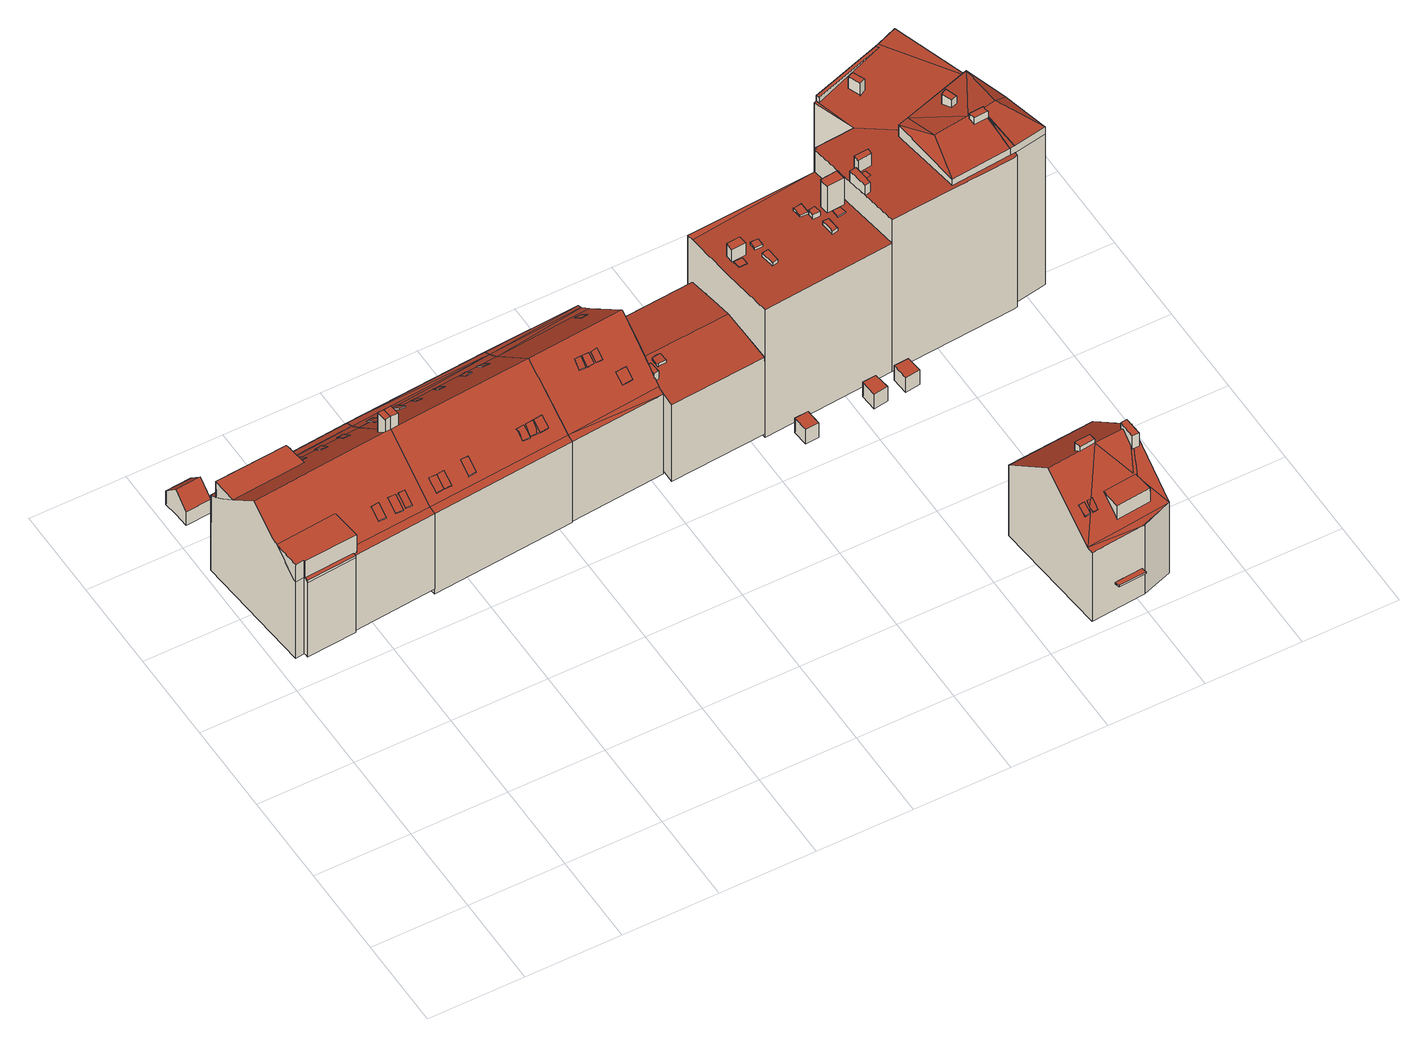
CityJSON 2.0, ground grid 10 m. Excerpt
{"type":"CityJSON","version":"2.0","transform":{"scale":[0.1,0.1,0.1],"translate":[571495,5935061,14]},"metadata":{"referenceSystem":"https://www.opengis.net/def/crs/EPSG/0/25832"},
"CityObjects":{
"building1":{"type":"Building","attributes":{"Grundfläche 2D":"8.113881","Grundhöhe NN":"15.039"},"geometry":[{"type":"Solid","lod":"3","boundaries":[[[[0,1,2,3]],[[4,0,3,5]],[[5,3,2,6,7]],[[4,5,7,8]],[[9,1,0,4,8,10]],[[2,1,9,6]],[[8,7,6,9,10]]]],"semantics":{"surfaces":[{"type":"RoofSurface"},{"type":"WallSurface"},{"type":"GroundSurface"}],"values":[[0,0,1,1,1,1,2]]}}]},
"building2":{"type":"Building","attributes":{"Grundfläche 2D":"200.312810","Grundhöhe NN":"14.675"},"children":["building2-1","building2-2","building2-3","building2-4","building2-5","building2-6","building2-7","building2-8"],"geometry":[{"type":"MultiSurface","lod":"3","boundaries":[[[11,12,13,14,15,16]],[[17,18,19,20]],[[21,22,23,24,25,26,27,28,29,30,31,19]],[[18,21,19]],[[32,33,34,35,31,30,29,28,27,26,25,24,15,14,36]],[[37,38,39,40,41,33,32,36]],[[42,43,41,40,44,45]],[[46,47,48,49,39,38]],[[23,22,21,12,11,16,15,24]],[[21,18,13,12]],[[18,50,14,13]],[[38,51,52,46]],[[52,53,47,46]],[[54,55,48,47,53]],[[49,48,55,56,45,44]],[[39,49,44,40]],[[38,37,36,14,50,18,17,57,58,52,51]],[[53,52,58,59]],[[60,61,54,53,59,62]],[[63,61,60,64]],[[42,63,64,65]],[[43,42,65,66]],[[67,68,20,19,31,35,34,33,41,43,66,69]],[[17,20,68,57]],[[62,59,58,57,68,67,69,66,65,64,60]]],"semantics":{"surfaces":[{"type":"RoofSurface"},{"type":"WallSurface"},{"type":"GroundSurface"}],"values":[0,0,0,0,0,0,0,0,1,1,1,1,1,1,1,1,1,1,1,1,1,1,1,1,2]}}]},
"building2-1":{"type":"BuildingInstallation","parents":["building2"],"geometry":[{"type":"MultiSurface","lod":"3","boundaries":[[[70,71,72,73]],[[74,70,73,75]],[[76,71,70,74,77,28]],[[72,71,76,78]],[[79,75,73,72,78,27]],[[74,75,79,77]]],"semantics":{"surfaces":[{"type":"RoofSurface"},{"type":"WallSurface"}],"values":[0,0,1,1,1,1]}}]},
"building2-2":{"type":"BuildingInstallation","parents":["building2"],"geometry":[{"type":"MultiSurface","lod":"3","boundaries":[[[80,81,82,83]],[[83,82,84,85]],[[80,83,85,86]],[[81,80,86,87]],[[82,81,87,84]]],"semantics":{"surfaces":[{"type":"RoofSurface"},{"type":"WallSurface"}],"values":[0,1,1,1,1]}}]},
"building2-3":{"type":"BuildingInstallation","parents":["building2"],"geometry":[{"type":"MultiSurface","lod":"3","boundaries":[[[88,89,90,91]],[[92,93,89,88,94,95]],[[96,97,92,95]],[[98,99,91,90]],[[96,95,94,88,91,99,30]],[[29,98,90,89,93,92,97,100]]],"semantics":{"surfaces":[{"type":"RoofSurface"},{"type":"WallSurface"}],"values":[0,0,1,1,1,1]}}]},
"building2-4":{"type":"BuildingInstallation","parents":["building2"],"geometry":[{"type":"MultiSurface","lod":"3","boundaries":[[[101,102,103,104]],[[105,102,101,106]],[[104,103,107,108]],[[109,106,101,104,108,26]],[[105,106,109,110]],[[107,103,102,105,110,25]]],"semantics":{"surfaces":[{"type":"RoofSurface"},{"type":"WallSurface"}],"values":[0,0,1,1,1,1]}}]},
"building2-5":{"type":"BuildingInstallation","parents":["building2"],"geometry":[{"type":"MultiSurface","lod":"3","boundaries":[[[111,112,113,114]],[[114,113,35,115]],[[115,116,111,114]],[[112,111,116,34]],[[113,112,34,35]]],"semantics":{"surfaces":[{"type":"RoofSurface"},{"type":"WallSurface"}],"values":[0,1,1,1,1]}}]},
"building2-6":{"type":"BuildingInstallation","parents":["building2"],"geometry":[{"type":"MultiSurface","lod":"3","boundaries":[[[117,118,56,55,119]],[[63,42,45,56,118,117]],[[54,61,119,55]],[[61,63,117,119]]],"semantics":{"surfaces":[{"type":"RoofSurface"},{"type":"WallSurface"}],"values":[0,1,1,1]}}]},
"building2-7":{"type":"BuildingInstallation","parents":["building2"],"geometry":[{"type":"MultiSurface","lod":"3","boundaries":[[[120,121,122,123]],[[123,122,124,125]],[[120,123,125,126]],[[121,120,126,127]],[[122,121,127,124]]],"semantics":{"surfaces":[{"type":"RoofSurface"},{"type":"WallSurface"}],"values":[0,1,1,1,1]}}]},
"building2-8":{"type":"BuildingInstallation","parents":["building2"],"geometry":[{"type":"MultiSurface","lod":"3","boundaries":[[[128,129,130,131]],[[129,128,132,133]],[[131,130,134,135]],[[128,131,135,132]],[[130,129,133,134]]],"semantics":{"surfaces":[{"type":"RoofSurface"},{"type":"WallSurface"}],"values":[0,1,1,1,1]}}]},
"building3":{"type":"Building","attributes":{"Grundfläche 2D":"200.880822","Grundhöhe NN":"14.040"},"children":["building3-1","building3-2","building3-3","building3-4","building3-5","building3-6","building3-7","building3-8","building3-9","building3-10","building3-11","building3-12","building3-13"],"geometry":[{"type":"Solid","lod":"3","boundaries":[[[[19,136,20]],[[136,137,20]],[[138,139,140,136,19,31,141]],[[33,142,143,144,145,146,147,148,31,35,34]],[[146,145,144,136,140,139,138,141,31,148,147]],[[41,149,143,142,33]],[[43,150,151,149,41]],[[152,153,43,41,33,34,35,31,19,20,154,155]],[[150,43,153,156]],[[157,158,159,137,136,144,143,149,151,150,156,160]],[[20,137,159,154]],[[158,157,160,156,153,152,155,154,159]]]],"semantics":{"surfaces":[{"type":"RoofSurface"},{"type":"WallSurface"},{"type":"GroundSurface"}],"values":[[0,0,0,0,0,0,0,1,1,1,1,2]]}}]},
"building3-1":{"type":"BuildingInstallation","parents":["building3"],"geometry":[{"type":"MultiSurface","lod":"3","boundaries":[[[161,162,163,164]],[[161,164,165,166]],[[164,163,167,165]],[[162,161,166,168]],[[163,162,168,167]]],"semantics":{"surfaces":[{"type":"RoofSurface"},{"type":"WallSurface"}],"values":[0,1,1,1,1]}}]},
"building3-2":{"type":"BuildingInstallation","parents":["building3"],"geometry":[{"type":"MultiSurface","lod":"3","boundaries":[[[169,170,171,172,173,174]],[[175,176,174,173]],[[177,178,175,173,172,171]],[[179,177,171,170]],[[179,170,169,174,176,180]]],"semantics":{"surfaces":[{"type":"RoofSurface"},{"type":"WallSurface"}],"values":[0,1,1,1,1]}}]},
"building3-3":{"type":"BuildingInstallation","parents":["building3"],"geometry":[{"type":"MultiSurface","lod":"3","boundaries":[[[181,182,183,184]],[[185,186,184,183]],[[181,184,186,187]],[[187,188,182,181]],[[183,182,188,185]]],"semantics":{"surfaces":[{"type":"RoofSurface"},{"type":"WallSurface"}],"values":[0,1,1,1,1]}}]},
"building3-4":{"type":"BuildingInstallation","parents":["building3"],"geometry":[{"type":"MultiSurface","lod":"3","boundaries":[[[189,190,191,192]],[[193,190,189,194]],[[195,193,194,196]],[[197,198,192,191]],[[146,199,196,194,189,192,198,139]],[[199,200,195,196]],[[200,145,140,197,191,190,193,195]]],"semantics":{"surfaces":[{"type":"RoofSurface"},{"type":"WallSurface"}],"values":[0,0,0,1,1,1,1]}}]},
"building3-5":{"type":"BuildingInstallation","parents":["building3"],"geometry":[{"type":"MultiSurface","lod":"3","boundaries":[[[201,202,203,204]],[[201,204,205,206]],[[202,201,206,207]],[[204,203,208,205]],[[203,202,207,208]]],"semantics":{"surfaces":[{"type":"RoofSurface"},{"type":"WallSurface"}],"values":[0,1,1,1,1]}}]},
"building3-6":{"type":"BuildingInstallation","parents":["building3"],"geometry":[{"type":"MultiSurface","lod":"3","boundaries":[[[209,210,113,112]],[[35,34,112,113]],[[209,112,34,211]],[[211,212,210,209]],[[113,210,212,35]]],"semantics":{"surfaces":[{"type":"RoofSurface"},{"type":"WallSurface"}],"values":[0,1,1,1,1]}}]},
"building3-7":{"type":"BuildingInstallation","parents":["building3"],"geometry":[{"type":"MultiSurface","lod":"3","boundaries":[[[213,214,215,216]],[[216,215,217,218]],[[213,216,218,219]],[[214,213,219,220]],[[215,214,220,217]]],"semantics":{"surfaces":[{"type":"RoofSurface"},{"type":"WallSurface"}],"values":[0,1,1,1,1]}}]},
"building3-8":{"type":"BuildingInstallation","parents":["building3"],"geometry":[{"type":"MultiSurface","lod":"3","boundaries":[[[221,222,223,224]],[[225,226,224,223]],[[227,228,222,221]],[[228,225,223,222]]],"semantics":{"surfaces":[{"type":"RoofSurface"},{"type":"WallSurface"}],"values":[0,1,1,1]}}]},
"building3-9":{"type":"BuildingInstallation","parents":["building3"],"geometry":[{"type":"MultiSurface","lod":"3","boundaries":[[[229,230,231,232]],[[229,232,233,234]],[[232,231,235,233]],[[230,229,234,236]],[[231,230,236,235]]],"semantics":{"surfaces":[{"type":"RoofSurface"},{"type":"WallSurface"}],"values":[0,1,1,1,1]}}]},
"building3-10":{"type":"BuildingInstallation","parents":["building3"],"geometry":[{"type":"MultiSurface","lod":"3","boundaries":[[[237,221,224,238]],[[226,239,238,224]],[[239,240,237,238]],[[240,227,221,237]]],"semantics":{"surfaces":[{"type":"RoofSurface"},{"type":"WallSurface"}],"values":[0,1,1,1]}}]},
"building3-11":{"type":"BuildingInstallation","parents":["building3"],"geometry":[{"type":"MultiSurface","lod":"3","boundaries":[[[241,242,243,244]],[[245,242,241,246]],[[247,245,246,248]],[[244,243,249,250]],[[138,251,248,246,241,244,250,147]],[[247,248,251,252]],[[148,249,243,242,245,247,252,141]]],"semantics":{"surfaces":[{"type":"RoofSurface"},{"type":"WallSurface"}],"values":[0,0,0,1,1,1,1]}}]},
"building3-12":{"type":"BuildingInstallation","parents":["building3"],"geometry":[{"type":"MultiSurface","lod":"3","boundaries":[[[253,254,255,256,257,258]],[[259,260,258,257]],[[253,258,260,261,262,254]],[[262,263,255,254]],[[263,264,259,257,256,255]]],"semantics":{"surfaces":[{"type":"RoofSurface"},{"type":"WallSurface"}],"values":[0,1,1,1,1]}}]},
"building3-13":{"type":"BuildingInstallation","parents":["building3"],"geometry":[{"type":"MultiSurface","lod":"3","boundaries":[[[265,266,267,268]],[[265,268,269,270]],[[268,267,271,269]],[[267,266,272,271]],[[266,265,270,272]]],"semantics":{"surfaces":[{"type":"RoofSurface"},{"type":"WallSurface"}],"values":[0,1,1,1,1]}}]},
"building4":{"type":"Building","attributes":{"Grundfläche 2D":"133.330323","Grundhöhe NN":"14.120"},"children":["building4-1","building4-2","building4-3","building4-4","building4-5"],"geometry":[{"type":"Solid","lod":"3","boundaries":[[[[136,273,137]],[[144,274,136]],[[274,273,136]],[[275,276,144,143]],[[276,274,144]],[[275,143,149,277,278,279]],[[151,150,280,149]],[[149,280,277]],[[281,282,283,150,151,149,143,144,136,137,284,285]],[[280,150,283,286]],[[275,279,278,277,280,286,287]],[[274,276,275,287,288]],[[273,274,288,289]],[[137,273,289,284]],[[288,287,286,283,282,281,285,284,289]]]],"semantics":{"surfaces":[{"type":"RoofSurface"},{"type":"WallSurface"},{"type":"GroundSurface"}],"values":[[0,0,0,0,0,0,0,0,1,1,1,1,1,1,2]]}}]},
"building4-1":{"type":"BuildingInstallation","parents":["building4"],"geometry":[{"type":"MultiSurface","lod":"3","boundaries":[[[290,291,292,293]],[[292,294,295,293]],[[295,296,290,293]],[[291,290,296,297]],[[297,294,292,291]]],"semantics":{"surfaces":[{"type":"RoofSurface"},{"type":"WallSurface"}],"values":[0,1,1,1,1]}}]},
"building4-2":{"type":"BuildingInstallation","parents":["building4"],"geometry":[{"type":"MultiSurface","lod":"3","boundaries":[[[298,299,300,301]],[[299,298,302,303]],[[300,299,303,304]],[[301,300,304,305]],[[298,301,305,302]]],"semantics":{"surfaces":[{"type":"RoofSurface"},{"type":"WallSurface"}],"values":[0,1,1,1,1]}}]},
"building4-3":{"type":"BuildingInstallation","parents":["building4"],"geometry":[{"type":"MultiSurface","lod":"3","boundaries":[[[306,307,308,309]],[[306,309,310,311]],[[308,307,312,313]],[[309,308,313,310]],[[307,306,311,312]]],"semantics":{"surfaces":[{"type":"RoofSurface"},{"type":"WallSurface"}],"values":[0,1,1,1,1]}}]},
"building4-4":{"type":"BuildingInstallation","parents":["building4"],"geometry":[{"type":"MultiSurface","lod":"3","boundaries":[[[314,315,316,317]],[[318,319,315,314]],[[316,315,319,320]],[[320,321,317,316]],[[314,317,321,318]]],"semantics":{"surfaces":[{"type":"RoofSurface"},{"type":"WallSurface"}],"values":[0,1,1,1,1]}}]},
"building4-5":{"type":"BuildingInstallation","parents":["building4"],"geometry":[{"type":"MultiSurface","lod":"3","boundaries":[[[322,323,324,325]],[[322,325,326,327]],[[325,324,328,326]],[[323,322,327,329]],[[324,323,329,328]]],"semantics":{"surfaces":[{"type":"RoofSurface"},{"type":"WallSurface"}],"values":[0,1,1,1,1]}}]},
"building5":{"type":"Building","attributes":{"Grundfläche 2D":"106.460551","Grundhöhe NN":"14.531"},"children":["building5-1","building5-2"],"geometry":[{"type":"Solid","lod":"3","boundaries":[[[[330,331,332,333,334,335,336]],[[337,338,334,333,332,339,340,277,341]],[[330,336,342,343]],[[331,330,343,344]],[[341,277,340,339,332,331,344,345]],[[337,341,345,346]],[[338,337,346,347]],[[335,334,338,347,348]],[[336,335,348,342]],[[342,348,347,346,345,344,343]]]],"semantics":{"surfaces":[{"type":"RoofSurface"},{"type":"WallSurface"},{"type":"GroundSurface"}],"values":[[0,0,1,1,1,1,1,1,1,2]]}}]},
"building5-1":{"type":"BuildingInstallation","parents":["building5"],"geometry":[{"type":"MultiSurface","lod":"3","boundaries":[[[349,350,351,352,353,354,355]],[[356,353,352,351,340,357]],[[358,359,349,355,354,353,356,360]],[[350,349,359,339]],[[351,350,339,340]]],"semantics":{"surfaces":[{"type":"RoofSurface"},{"type":"WallSurface"}],"values":[0,1,1,1,1]}}]},
"building5-2":{"type":"BuildingInstallation","parents":["building5"],"geometry":[{"type":"MultiSurface","lod":"3","boundaries":[[[361,362,363,364,365,366,367,368,369]],[[370,371,364,363]],[[371,372,373,374,367,366,365,364]],[[375,376,361,369,368,367,374,377]],[[376,378,370,363,362,361]]],"semantics":{"surfaces":[{"type":"RoofSurface"},{"type":"WallSurface"}],"values":[0,1,1,1,1]}}]},
"building6":{"type":"Building","attributes":{"Grundfläche 2D":"2.381663","Grundhöhe NN":"14.057"},"geometry":[{"type":"Solid","lod":"3","boundaries":[[[[379,380,381,382]],[[383,384,382,381]],[[384,385,379,382]],[[385,386,380,379]],[[386,383,381,380]],[[386,385,384,383]]]],"semantics":{"surfaces":[{"type":"RoofSurface"},{"type":"WallSurface"},{"type":"GroundSurface"}],"values":[[0,1,1,1,1,2]]}}]},
"building7":{"type":"Building","attributes":{"Grundfläche 2D":"114.291371","Grundhöhe NN":"14.329"},"children":["building7-1","building7-2","building7-3","building7-4","building7-5","building7-6"],"geometry":[{"type":"Solid","lod":"3","boundaries":[[[[387,388,389,390,391,392,393,394]],[[395,396,389,388,387,397,398]],[[399,397,400]],[[399,401,397]],[[392,391,402,389,396,395,398,397,401,403]],[[404,401,399]],[[390,389,402,391]],[[403,401,392]],[[400,397,387,394,405,406]],[[404,399,400,406,407,408]],[[401,404,408,409]],[[393,392,401,409,410]],[[394,393,410,405]],[[408,407,406,405,410,409]]]],"semantics":{"surfaces":[{"type":"RoofSurface"},{"type":"WallSurface"},{"type":"GroundSurface"}],"values":[[0,0,0,0,0,0,0,0,1,1,1,1,1,2]]}}]},
"building7-1":{"type":"BuildingInstallation","parents":["building7"],"geometry":[{"type":"MultiSurface","lod":"3","boundaries":[[[411,412,413,402,414]],[[415,416,412,411]],[[413,412,416,403]],[[411,414,415]]],"semantics":{"surfaces":[{"type":"RoofSurface"},{"type":"WallSurface"}],"values":[0,1,1,1]}}]},
"building7-2":{"type":"BuildingInstallation","parents":["building7"],"geometry":[{"type":"MultiSurface","lod":"3","boundaries":[[[417,418,419,420]],[[421,417,420,398]],[[420,419,422,398]],[[418,417,421,423]],[[423,422,419,418]]],"semantics":{"surfaces":[{"type":"RoofSurface"},{"type":"WallSurface"}],"values":[0,1,1,1,1]}}]},
"building7-3":{"type":"BuildingInstallation","parents":["building7"],"geometry":[{"type":"MultiSurface","lod":"3","boundaries":[[[424,425,426,427]],[[428,429,424,427]],[[430,425,424,429,391]],[[426,425,430,431]],[[428,427,426,431,390]]],"semantics":{"surfaces":[{"type":"RoofSurface"},{"type":"WallSurface"}],"values":[0,1,1,1,1]}}]},
"building7-4":{"type":"BuildingInstallation","parents":["building7"],"geometry":[{"type":"MultiSurface","lod":"3","boundaries":[[[432,433,434,435,436]],[[432,436,437]],[[438,437,436,435,439,396]],[[440,433,432,437,438,395]],[[434,433,440,441]],[[435,434,441,439]]],"semantics":{"surfaces":[{"type":"RoofSurface"},{"type":"WallSurface"}],"values":[0,0,1,1,1,1]}}]},
"building7-5":{"type":"BuildingInstallation","parents":["building7"],"geometry":[{"type":"MultiSurface","lod":"3","boundaries":[[[442,443,444,445]],[[445,444,389,446]],[[442,445,446,447]],[[443,442,447,388]],[[444,443,388,389]]],"semantics":{"surfaces":[{"type":"RoofSurface"},{"type":"WallSurface"}],"values":[0,1,1,1,1]}}]},
"building7-6":{"type":"BuildingInstallation","parents":["building7"],"geometry":[{"type":"MultiSurface","lod":"3","boundaries":[[[448,449,450,451]],[[452,453,450,449]],[[454,452,449,448]],[[453,455,451,450]],[[455,454,448,451]],[[452,454,455,453]]],"semantics":{"surfaces":[{"type":"RoofSurface"},{"type":"WallSurface"},{"type":"OuterCeilingSurface"}],"values":[0,1,1,1,1,2]}}]},
"building8":{"type":"Building","attributes":{"Grundfläche 2D":"2.641301","Grundhöhe NN":"14.057"},"geometry":[{"type":"Solid","lod":"3","boundaries":[[[[456,457,458,459]],[[460,461,459,458]],[[461,462,456,459]],[[462,463,457,456]],[[463,460,458,457]],[[463,462,461,460]]]],"semantics":{"surfaces":[{"type":"RoofSurface"},{"type":"WallSurface"},{"type":"GroundSurface"}],"values":[[0,1,1,1,1,2]]}}]},
"building9":{"type":"Building","attributes":{"Grundfläche 2D":"2.644205","Grundhöhe NN":"14.057"},"geometry":[{"type":"Solid","lod":"3","boundaries":[[[[464,465,466,467]],[[468,469,467,466]],[[469,470,464,467]],[[470,471,465,464]],[[471,468,466,465]],[[471,470,469,468]]]],"semantics":{"surfaces":[{"type":"RoofSurface"},{"type":"WallSurface"},{"type":"GroundSurface"}],"values":[[0,1,1,1,1,2]]}}]},
"building10":{"type":"Building","attributes":{"Grundfläche 2D":"417.628077","Grundhöhe NN":"14.057"},"children":["building10-1","building10-2","building10-3","building10-4","building10-5","building10-6","building10-7","building10-8","building10-9","building10-10","building10-11","building10-12","building10-13","building10-14","building10-15","building10-16","building10-17"],"geometry":[{"type":"MultiSurface","lod":"3","boundaries":[[[472,473,474],[475,476,477,478]],[[473,479,480]],[[479,473,472,481]],[[482,483,474]],[[483,472,474]],[[484,483,482]],[[485,486,487,488,489,481,472,483,484]],[[490,491,485,492,489]],[[485,491,486]],[[492,481,489]],[[492,493,479,481]],[[480,479,493]],[[494,495,496]],[[497,498,499,500,501,495,494]],[[502,498,497]],[[503,504,503,505,506,507,508,509,510,511,512,513,514,515,516,517,518,499,498,519]],[[520,495,501]],[[521,522,523,524,525,526,527]],[[528,526,525]],[[500,499,518,482,474,473]],[[518,517,484,482]],[[485,484,517,516]],[[485,516,515,529,493,492]],[[480,493,529,530]],[[500,473,480,530,501]],[[531,532,502,497,494,496,533,534]],[[498,502,532,535]],[[519,498,535,536]],[[503,519,536,537]],[[503,537,538,525,505]],[[522,511,510,509,508,507,506,505,525,524,523]],[[513,512,511,522,539,540,541]],[[542,515,514,513,541,543]],[[529,515,542,544]],[[530,529,544,545]],[[501,530,545,546]],[[520,501,546,547]],[[496,495,520,547,533]],[[522,521,548,539]],[[528,525,538,549]],[[521,527,526,528,549,550,548]],[[540,539,548,550,549,538,537,536,535,532,531,534,533,547,546,545,544,542,543,541]]],"semantics":{"surfaces":[{"type":"RoofSurface"},{"type":"WallSurface"},{"type":"GroundSurface"}],"values":[0,0,0,0,0,0,0,0,0,0,0,0,0,0,0,0,0,0,0,1,1,1,1,1,1,1,1,1,1,1,1,1,1,1,1,1,1,1,1,1,1,2]}}]},
"building10-1":{"type":"BuildingInstallation","parents":["building10"],"geometry":[{"type":"MultiSurface","lod":"3","boundaries":[[[504,503,505,506,551]],[[503,505,503,504]]],"semantics":{"surfaces":[{"type":"RoofSurface"},{"type":"WallSurface"}],"values":[0,1]}}]},
"building10-2":{"type":"BuildingInstallation","parents":["building10"],"geometry":[{"type":"MultiSurface","lod":"3","boundaries":[[[552,553,554,555,556]],[[554,553,557,558]],[[552,557,553]],[[556,555,554,558,555]]],"semantics":{"surfaces":[{"type":"RoofSurface"},{"type":"WallSurface"}],"values":[0,1,1,1]}}]},
"building10-3":{"type":"BuildingInstallation","parents":["building10"],"geometry":[{"type":"MultiSurface","lod":"3","boundaries":[[[559,560,561,562]],[[562,561,476,475]],[[559,562,475,478]],[[560,559,478,477]],[[561,560,477,476]]],"semantics":{"surfaces":[{"type":"RoofSurface"},{"type":"WallSurface"}],"values":[0,1,1,1,1]}}]},
"building10-4":{"type":"BuildingInstallation","parents":["building10"],"geometry":[{"type":"MultiSurface","lod":"3","boundaries":[[[563,564,565,566]],[[566,565,567,568]],[[563,566,568,569]],[[564,563,569,570]],[[565,564,570,567]]],"semantics":{"surfaces":[{"type":"RoofSurface"},{"type":"WallSurface"}],"values":[0,1,1,1,1]}}]},
"building10-5":{"type":"BuildingInstallation","parents":["building10"],"geometry":[{"type":"MultiSurface","lod":"3","boundaries":[[[571,572,573,574,575,576]],[[573,572,488,487]],[[491,575,574,573,487,486]],[[489,571,576,575,491,490]],[[488,572,571,489]]],"semantics":{"surfaces":[{"type":"RoofSurface"},{"type":"WallSurface"}],"values":[0,1,1,1,1]}}]},
"building10-6":{"type":"BuildingInstallation","parents":["building10"],"geometry":[{"type":"MultiSurface","lod":"3","boundaries":[[[577,578,579,580]],[[581,582,578,577]],[[582,583,579,578]],[[583,584,580,579]],[[584,581,577,580]]],"semantics":{"surfaces":[{"type":"RoofSurface"},{"type":"WallSurface"}],"values":[0,1,1,1,1]}}]},
"building10-7":{"type":"BuildingInstallation","parents":["building10"],"geometry":[{"type":"MultiSurface","lod":"3","boundaries":[[[585,586,587,588]],[[589,586,585,590]],[[589,591,587,586]],[[592,588,587,591]],[[592,590,585,588]]],"semantics":{"surfaces":[{"type":"RoofSurface"},{"type":"WallSurface"}],"values":[0,1,1,1,1]}}]},
"building10-8":{"type":"BuildingInstallation","parents":["building10"],"geometry":[{"type":"MultiSurface","lod":"3","boundaries":[[[593,594,595,596,597]],[[598,599,595,594]],[[596,595,599,600]],[[600,601,597,596]],[[593,597,601,602]],[[602,598,594,593]]],"semantics":{"surfaces":[{"type":"RoofSurface"},{"type":"WallSurface"}],"values":[0,1,1,1,1,1]}}]},
"building10-9":{"type":"BuildingInstallation","parents":["building10"],"geometry":[{"type":"MultiSurface","lod":"3","boundaries":[[[603,604,605,606]],[[607,608,604,603]],[[608,609,605,604]],[[609,610,606,605]],[[610,607,603,606]]],"semantics":{"surfaces":[{"type":"RoofSurface"},{"type":"WallSurface"}],"values":[0,1,1,1,1]}}]},
"building10-10":{"type":"BuildingInstallation","parents":["building10"],"geometry":[{"type":"MultiSurface","lod":"3","boundaries":[[[611,612,613,614,615,616,617,618]],[[619,620,613,612]],[[613,620,621,622,623,616,615,614]],[[623,624,625,618,617,616]],[[625,626,619,612,611,618]]],"semantics":{"surfaces":[{"type":"RoofSurface"},{"type":"WallSurface"}],"values":[0,1,1,1,1]}}]},
"building10-11":{"type":"BuildingInstallation","parents":["building10"],"geometry":[{"type":"MultiSurface","lod":"3","boundaries":[[[627,628,629,630]],[[630,629,631,632]],[[627,630,632,633]],[[628,627,633,634]],[[629,628,634,631]]],"semantics":{"surfaces":[{"type":"RoofSurface"},{"type":"WallSurface"}],"values":[0,1,1,1,1]}}]},
"building10-12":{"type":"BuildingInstallation","parents":["building10"],"geometry":[{"type":"MultiSurface","lod":"3","boundaries":[[[635,636,637,638]],[[639,640,637,636]],[[636,635,641,639]],[[640,642,638,637]],[[635,638,642,641]]],"semantics":{"surfaces":[{"type":"RoofSurface"},{"type":"WallSurface"}],"values":[0,1,1,1,1]}}]},
"building10-13":{"type":"BuildingInstallation","parents":["building10"],"geometry":[{"type":"MultiSurface","lod":"3","boundaries":[[[643,644,645,646]],[[647,644,643,648]],[[647,649,645,644]],[[646,645,649,650]],[[650,648,643,646]]],"semantics":{"surfaces":[{"type":"RoofSurface"},{"type":"WallSurface"}],"values":[0,1,1,1,1]}}]},
"building10-14":{"type":"BuildingInstallation","parents":["building10"],"geometry":[{"type":"MultiSurface","lod":"3","boundaries":[[[651,652,653,654]],[[655,656,652,651]],[[651,654,657,655]],[[658,657,654,653]],[[653,652,656,658]]],"semantics":{"surfaces":[{"type":"RoofSurface"},{"type":"WallSurface"}],"values":[0,1,1,1,1]}}]},
"building10-15":{"type":"BuildingInstallation","parents":["building10"],"geometry":[{"type":"MultiSurface","lod":"3","boundaries":[[[659,660,661,662,663]],[[664,665,661,660]],[[666,662,661,665]],[[666,667,663,662]],[[660,659,663,667,668,664]]],"semantics":{"surfaces":[{"type":"RoofSurface"},{"type":"WallSurface"}],"values":[0,1,1,1,1]}}]},
"building10-16":{"type":"BuildingInstallation","parents":["building10"],"geometry":[{"type":"MultiSurface","lod":"3","boundaries":[[[669,670,671,672]],[[510,673,670,669]],[[673,674,671,670]],[[671,674,509,672]],[[669,672,509,510]]],"semantics":{"surfaces":[{"type":"RoofSurface"},{"type":"WallSurface"}],"values":[0,1,1,1,1]}}]},
"building10-17":{"type":"BuildingInstallation","parents":["building10"],"geometry":[{"type":"MultiSurface","lod":"3","boundaries":[[[675,676,677,494]],[[497,678,676,675]],[[676,678,677]],[[497,675,494]]],"semantics":{"surfaces":[{"type":"RoofSurface"},{"type":"WallSurface"}],"values":[0,1,1,1]}}]}
},
"vertices":[
[11,530,43],[12,514,28],[38,516,28],[37,532,43],[9,545,28],[36,547,28],[38,516,10],[36,547,10],[9,545,10],[12,514,10],[11,530,10],
[83,453,129],[82,458,129],[6,452,129],[8,425,129],[85,432,129],[83,451,129],[5,459,105],[6,452,108],[154,465,108],[153,473,105],[82,458,108],[83,453,112],[83,451,113],[83,449,115],[86,449,115],[92,450,115],[108,451,115],[115,452,115],[133,453,115],[139,454,115],[155,455,115],[153,406,156],[159,406,156],[159,407,155],[158,417,146],[11,393,156],[13,365,133],[14,359,129],[78,365,129],[80,339,108],[164,346,108],[78,331,105],[165,339,105],[81,333,106],[78,333,106],[16,329,129],[25,330,129],[26,329,129],[81,333,129],[7,442,115],[16,333,108],[16,329,107],[25,330,107],[26,329,106],[26,329,107],[78,333,107],[5,459,7],[16,329,7],[25,330,7],[26,325,7],[26,325,104],[26,329,7],[78,329,104],[78,329,7],[78,331,7],[165,339,7],[159,406,7],[153,473,7],[164,346,7],
[115,452,116],[115,454,114],[108,453,114],[108,451,116],[116,443,123],[109,443,123],[115,454,113],[116,443,122],[108,453,113],[109,443,122],
[138,362,124],[130,362,124],[131,350,114],[139,350,114],[131,350,113],[139,350,113],[138,362,123],[130,362,123],
[139,454,116],[133,453,116],[133,445,123],[140,445,123],[132,455,114],[133,455,115],[139,455,115],[139,456,114],[139,456,113],[132,455,113],[133,445,122],[140,445,122],[133,455,114],
[92,450,116],[86,449,116],[86,441,123],[93,441,123],[85,451,114],[92,452,114],[86,441,122],[93,441,122],[92,452,113],[85,451,113],
[153,406,172],[159,407,172],[158,417,172],[152,417,172],[152,417,146],[153,406,155],
[78,329,107],[78,331,107],[26,325,107],
[148,363,123],[141,362,124],[142,351,114],[149,351,114],[142,351,113],[149,351,113],[148,363,122],[141,362,122],
[120,361,124],[112,360,124],[113,349,115],[121,349,115],[120,361,123],[112,360,123],[113,349,114],[121,349,114],
[303,478,108],[302,485,105],[173,458,114],[193,461,113],[199,462,113],[167,457,114],[167,407,156],[308,418,156],[304,467,115],[200,459,115],[193,458,115],[173,457,115],[167,456,115],[314,359,108],[314,352,105],[314,357,107],[164,346,0],[165,339,0],[153,473,0],[159,406,0],[314,352,0],[314,359,0],[303,478,0],[302,485,0],[314,357,0],
[263,463,116],[264,454,124],[271,455,124],[270,464,116],[270,464,115],[263,463,115],[271,455,123],[264,454,123],
[280,370,120],[280,367,117],[288,367,117],[288,368,117],[288,377,125],[280,376,125],[288,377,124],[280,376,124],[288,367,116],[288,368,116],[280,367,116],[280,370,119],
[283,456,124],[290,456,124],[289,465,116],[282,465,116],[289,465,115],[282,465,115],[283,456,123],[290,456,123],
[193,461,114],[199,462,114],[199,463,113],[193,462,113],[200,459,116],[193,458,116],[200,450,123],[194,450,123],[199,463,112],[193,462,112],[194,450,122],[200,450,122],
[235,461,116],[235,452,124],[242,452,124],[241,461,116],[241,461,115],[235,461,115],[235,452,123],[242,452,123],
[167,407,172],[166,418,172],[167,407,155],[166,418,146],
[289,377,125],[290,367,117],[299,368,117],[298,378,125],[299,368,116],[298,378,124],[289,377,124],[290,367,116],
[182,365,123],[174,365,123],[175,353,114],[183,354,114],[175,353,113],[183,354,113],[182,365,122],[174,365,122],
[217,459,116],[211,459,116],[211,450,124],[217,450,124],[217,450,123],[217,459,115],[211,450,123],[211,459,115],
[190,366,123],[191,354,114],[191,354,113],[190,366,122],
[173,457,116],[167,456,116],[167,447,123],[174,448,123],[167,457,115],[173,458,115],[166,460,113],[173,461,113],[167,447,122],[174,448,122],[173,461,112],[166,460,112],
[279,371,121],[278,376,125],[270,375,125],[271,373,123],[271,366,117],[279,366,117],[271,366,116],[279,366,116],[279,371,120],[278,376,124],[270,375,124],[271,373,122],
[217,369,124],[209,369,124],[210,356,114],[218,357,114],[218,357,113],[217,369,123],[210,356,113],[209,369,123],
[402,492,105],[402,486,108],[409,427,156],[404,476,115],[413,369,108],[411,402,136],[409,426,156],[413,361,105],[314,359,1],[314,357,1],[314,352,1],[302,485,1],[303,478,1],[413,361,1],[409,427,1],[402,486,1],[402,492,1],
[380,388,127],[381,378,119],[392,379,119],[391,389,127],[392,379,118],[391,389,126],[380,388,126],[381,378,118],
[355,407,144],[348,406,145],[348,398,138],[355,398,137],[355,407,143],[348,406,144],[348,398,137],[355,398,136],
[365,407,144],[366,399,137],[373,399,137],[372,408,144],[372,408,143],[365,407,143],[366,399,136],[373,399,136],
[392,469,120],[385,469,120],[386,459,128],[393,460,128],[392,469,119],[385,469,119],[386,459,127],[393,460,127],
[364,399,137],[363,407,144],[356,407,144],[357,398,137],[357,398,136],[364,399,136],[356,407,143],[363,407,143],
[419,427,109],[409,426,109],[411,402,113],[431,403,113],[508,409,113],[504,465,105],[417,458,105],[413,346,105],[513,354,105],[412,388,111],[412,375,109],[413,361,107],[417,458,5],[419,427,5],[409,426,5],[413,361,5],[413,346,5],[513,354,5],[504,465,5],
[416,388,119],[412,388,119],[412,375,119],[416,376,119],[417,376,119],[417,377,119],[416,387,119],[417,376,109],[416,376,109],[416,387,111],[416,388,111],[417,377,109],
[423,387,114],[424,388,114],[432,388,114],[431,397,115],[428,397,115],[427,397,115],[422,396,115],[422,389,114],[423,388,114],[432,388,111],[431,397,112],[428,397,112],[427,397,112],[422,396,112],[423,388,111],[423,387,111],[422,389,111],[424,388,111],
[553,346,20],[539,345,20],[540,328,20],[554,329,20],[540,328,1],[554,329,1],[553,346,1],[539,345,1],
[644,80,145],[679,83,145],[695,85,145],[725,87,145],[732,88,145],[735,88,145],[730,148,95],[639,140,95],[666,44,114],[670,49,118],[649,19,95],[664,40,111],[704,18,93],[650,13,93],[739,29,95],[718,56,119],[720,53,117],[707,18,93],[639,140,3],[650,13,3],[704,18,3],[707,18,3],[739,29,3],[730,148,3],
[686,30,119],[722,34,119],[719,56,119],[684,53,119],[686,30,101],[722,34,101],
[663,49,119],[657,48,119],[658,39,112],[664,40,112],[663,49,118],[658,39,111],[657,48,118],
[733,72,149],[732,92,149],[725,91,149],[726,72,149],[726,72,132],[733,72,132],[732,92,141],[725,91,141],
[666,44,115],[667,40,112],[673,41,111],[672,50,119],[670,49,119],[666,49,119],[666,49,118],[672,50,118],[667,40,111],[673,41,110],
[678,91,150],[679,83,150],[695,85,150],[694,92,150],[694,92,138],[678,91,138],
[705,12,39],[704,18,39],[675,15,39],[676,10,39],[704,18,37],[675,15,37],[705,12,37],[676,10,37],
[627,353,20],[613,352,20],[614,334,20],[629,336,20],[614,334,1],[629,336,1],[627,353,1],[613,352,1],
[662,356,20],[647,355,20],[648,337,20],[664,339,20],[648,337,1],[664,339,1],[662,356,1],[647,355,1],
[764,426,216],[795,481,207],[721,458,207],[765,447,212],[759,445,212],[755,456,209],[761,459,209],[795,430,216],[809,436,207],[779,427,216],[710,455,207],[727,421,216],[718,374,207],[781,380,207],[779,417,214],[765,416,214],[764,423,215],[779,424,215],[779,421,214],[780,417,214],[786,381,207],[821,387,207],[749,557,196],[797,481,198],[770,564,198],[670,531,189],[682,486,189],[721,458,191],[795,481,198],[809,437,198],[667,530,189],[640,481,189],[641,481,189],[639,481,189],[642,452,191],[643,442,192],[644,432,193],[644,428,194],[647,406,195],[651,365,199],[781,375,199],[786,376,199],[786,380,199],[786,381,198],[781,380,199],[718,374,199],[710,455,192],[640,483,189],[811,438,198],[513,353,168],[651,365,168],[647,406,165],[643,442,163],[639,481,160],[504,465,160],[508,409,164],[503,472,160],[821,387,198],[809,436,198],[670,531,1],[667,530,1],[770,564,1],[749,557,1],[682,486,1],[640,483,1],[640,481,1],[639,481,1],[651,365,1],[781,375,1],[786,376,1],[786,381,1],[786,380,1],[821,387,1],[809,436,1],[809,437,1],[811,438,1],[513,353,1],[503,472,1],[504,465,1],
[644,452,191],
[664,425,194],[663,432,194],[655,432,194],[655,429,194],[655,424,194],[663,432,193],[655,432,193],
[761,459,222],[755,456,222],[759,445,222],[765,447,222],
[707,530,207],[701,528,207],[706,515,207],[712,518,207],[706,515,191],[712,518,192],[707,530,192],[701,528,191],
[779,424,222],[764,423,222],[765,416,222],[779,417,222],[780,417,222],[779,421,222],
[671,442,209],[656,441,209],[656,434,209],[671,436,209],[671,442,192],[656,441,192],[656,434,193],[671,436,193],
[615,430,169],[614,438,169],[607,437,169],[607,430,169],[614,438,163],[615,430,163],[607,437,163],[607,430,163],
[598,449,165],[599,438,165],[607,438,165],[607,450,165],[600,449,165],[599,438,163],[607,438,163],[607,450,162],[600,449,162],[598,449,162],
[534,423,179],[533,432,179],[519,431,179],[519,422,179],[534,423,163],[533,432,163],[519,431,162],[519,422,163],
[639,441,198],[639,442,198],[621,440,198],[621,438,198],[621,437,198],[622,430,198],[635,431,198],[640,431,198],[639,442,163],[621,440,163],[621,438,163],[621,437,163],[622,430,163],[635,431,163],[640,431,163],[639,441,163],
[544,432,166],[544,424,166],[552,424,166],[552,432,166],[552,424,163],[552,432,163],[544,432,163],[544,424,163],
[529,412,165],[529,420,165],[520,420,165],[521,412,165],[529,420,163],[520,420,163],[529,412,164],[521,412,164],
[545,413,169],[547,398,169],[553,399,169],[552,414,169],[547,398,165],[545,413,164],[553,399,165],[552,414,164],
[635,429,165],[627,429,165],[627,420,165],[636,421,165],[635,429,163],[627,429,163],[636,421,164],[627,420,164],
[612,407,169],[612,404,169],[618,405,169],[617,419,169],[611,419,169],[612,404,165],[618,405,165],[617,419,164],[611,419,164],[612,407,165],
[647,406,208],[653,407,208],[651,429,208],[644,428,208],[653,407,195],[651,429,194],
[670,531,196],[671,528,196],[750,554,196],[671,528,189]
]}
